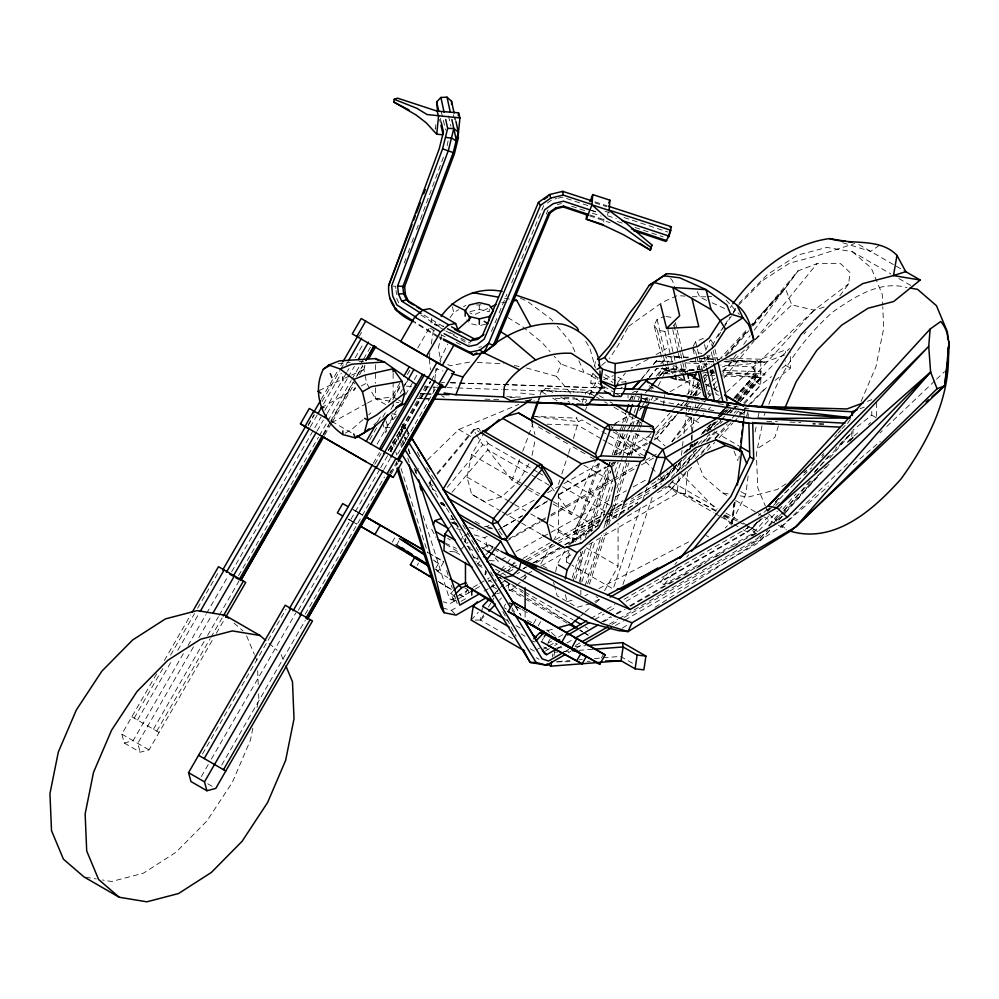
<?xml version="1.0" encoding="UTF-8"?>
<svg xmlns="http://www.w3.org/2000/svg" width="999" height="999" viewBox="0 0 999 999"><rect width="100%" height="100%" fill="white"/><g stroke="black" fill="none" stroke-linecap="round" stroke-linejoin="round"><path stroke-width="0.75" stroke-dasharray="5 3.75" d="M744.48 403.908L760.739 385.002L760.763 359.203L785.589 349.925L785.601 353.022M849.862 441.071L852.996 437.587L852.971 430.07L871.765 415.134L871.777 408.966M876.647 416.408L876.672 402.51M734.977 397.952L753.196 376.685L753.258 367.033L720.754 365.035M468.718 592.832L468.731 590.134M481.718 565.821L477.772 563.723L478.009 556.381M748.026 418.394L748.363 413.786M603.671 221.79L603.896 218.856M435.839 124.638L435.414 129.133L433.279 127.01M433.641 391.521L434.103 386.975M434.865 379.383L435.939 368.756L443.044 370.929M839.822 295.804L848.725 283.816L849.937 272.427L840.434 263.574L816.957 263.674L798.039 270.891L751.947 325.549M678.945 476.773L677.01 493.643L588.186 544.93M679.832 469.105L680.719 461.438M681.43 455.307L682.317 447.639M682.492 446.103L683.016 441.508M683.903 433.841L686.375 412.362M686.563 410.826L688.323 395.492M688.498 393.968L690.097 380.157L694.218 380.157M715.821 511.301L685.239 493.643L688.074 469.105M688.786 462.974L689.66 455.307M690.371 449.175L694.093 416.97M695.154 407.767L695.504 404.695M696.565 395.492L698.338 380.157M731.78 525.274L733.728 503.646M738.86 459.178L739.21 456.106M743.281 420.829L743.818 416.233M743.993 414.697L744.879 407.03M731.967 523.738L734.44 502.272M743.818 420.991L744.879 411.788L739.497 414.897M485.601 574.837L485.951 571.915M600.199 388.623L590.746 383.166L591.633 376.198L592.956 373.876M663.436 405.444L664.785 394.767M735.177 501.898L732.816 520.292L725.361 527.884M724.138 515.284L732.816 520.292L745.754 494.443L748.239 475.137M484.927 574.762L485.614 570.167M485.789 574.313L486.238 571.253M512.787 638.698L480.544 620.079L481.443 613.96M481.668 612.424L482.342 607.842M508.266 588.236L508.941 583.641M552.347 656.955L552.809 653.883M553.995 655.844L554.67 651.248M429.233 357.517L429.92 352.997M431.318 343.956L433.391 330.407M430.956 323.002L432.043 316.87M447.115 145.779L448.151 140.522M252.847 728.209L250.449 740.084L232.417 782.229L206.93 820.953L176.161 852.135L143.357 873.213L111.638 881.505L102.422 879.982M257.03 707.429L258.828 698.526L258.579 692.344M691.008 394.98L694.018 380.082M692.045 411.713L693.531 404.345M695.316 395.492L698.001 382.23M755.094 431.968L756.293 426.011M758.091 417.07L759.003 412.599M762 425.761L756.355 453.783L757.791 487.899L765.296 505.881M532.03 455.394L535.389 438.898M555.656 571.715L557.18 564.248M500.986 511.188L471.628 494.23L467.033 477.047L471.628 454.595L484.215 432.779M429.757 486.201L430.644 482.33L429.108 482.842L438.411 497.927L439.135 500.586M594.43 366.059L595.479 361.713M441.583 335.052L438.236 348.351L440.884 360.751L438.998 364.722M747.964 411.813L746.64 416.271L737.262 410.864M699.275 383.554L694.842 396.391M778.433 425.849L774.824 437.4L755.918 449.575M369.58 388.299L366.621 383.092L363.886 369.53L365.259 365.222M558.441 484.403L559.89 479.957M561.813 474.038L568.069 454.795M568.543 453.321L570.953 445.916M573.351 438.511L578.384 421.728L576.56 418.156L578.633 412.425M572.315 577.609L580.494 552.472M585.302 537.687L607.916 468.169M608.403 466.695L609.852 462.262M612.25 454.857L619.467 432.679M619.954 431.193L625.724 413.449M630.057 400.137L631.505 395.704M573.139 580.781L582.754 551.198M588.536 533.441L609.228 469.842M614.035 455.044L627.035 415.109M631.843 400.312L633.279 395.879M575.674 578.883L585.302 549.313M591.071 531.555L610.801 470.929M611.288 469.443L613.686 462.05M616.096 454.657L623.314 432.467M623.801 430.994L628.608 416.208M633.903 399.937L635.352 395.504M579.258 581.693L592.245 541.758M597.527 525.486L612.437 479.632M614.847 472.24L618.206 461.888M620.616 454.495L627.347 433.791M629.27 427.872L633.603 414.56M634.09 413.087L635.526 408.641M638.411 399.775L639.372 396.815M582.03 581.468L595.504 540.059M603.209 516.396L613.311 485.339M616.196 476.461L621.977 458.716M622.452 457.242L630.157 433.578M630.631 432.092L632.08 427.659M632.554 426.186L634.964 418.781M585.102 585.776L601.46 535.476M603.858 528.084L607.717 516.246M616.858 488.149L626.485 458.566M626.96 457.08L634.665 433.416M637.549 424.538L638.998 420.104M644.767 402.347L646.69 396.441M587.637 583.878L603.995 533.591M606.405 526.186L627.097 462.587M629.507 455.194L638.161 428.571M638.648 427.085L640.097 422.652M646.353 403.421L647.789 398.976L650.062 397.702L648.126 403.621M589.447 584.065L606.293 532.305M608.691 524.912L628.895 462.787M631.293 455.394L639.959 428.771M640.434 427.285L641.882 422.852M570.641 564.41L566.645 562.112L570.591 550.274M573.064 542.869L599.675 462.949M640.297 507.579L613.199 588.985L571.965 565.184M642.769 500.174L647.202 486.863M566.645 562.112L566.645 557.355L569.13 549.974M571.603 542.594L598.863 461.401M622.914 584.552L652.147 497.452M655.119 488.598L658.591 478.271M537.974 400.462L539.522 396.153M540.034 394.717L541.583 390.422L545.766 388.386L590.034 390.297L598.064 394.93M582.242 402.385L585.864 392.345L590.034 390.297L591.246 394.093L595.254 396.403M538.836 400.562L541.933 391.945L545.766 388.386L553.783 393.019M585.551 409.877L586.588 407.005M404.258 262.987L405.869 258.616M408.029 252.797L409.64 248.426M411.8 242.607L414.498 235.327M416.645 229.508L418.269 225.137M420.417 219.318L444.667 153.809M519.905 484.852L511.963 480.257L520.017 458.529M522.702 451.286L532.904 423.763M570.854 393.406L556.381 376.311L560.976 364.036L554.083 356.181M618.643 517.395L623.126 505.919M607.429 214.723L608.566 211.863M688.523 411.663L691.97 403.334M491.446 331.456L494.405 324.3M495.005 322.877L496.79 318.581M499.163 312.874L506.88 294.28M511.638 282.842L543.706 205.644M546.253 214.236L548.026 209.952M703.046 368.094L709.577 352.834M712.549 345.891L715.521 338.961L723.9 326.211M764.085 415.447L765.271 412.662M768.83 404.345C781.618 368.619 804.357 337.35 832.542 312.188C853.87 297.265 879.807 280.02 907.017 287.575M697.339 369.98L702.16 358.703M705.781 350.249L710.014 340.397M704.557 367.707L711.238 352.11M861.076 401.461L875.936 366.758L883.678 328.459L882.766 306.743M553.046 503.971L571.59 514.685L595.716 460.027M439.847 360.539L447.652 344.093M431.443 380.631L438.361 366.046M651.523 389.36L652.909 386.576M658.428 375.424L661.887 368.456L697.639 369.63M653.358 395.804L651.286 399.987L647.377 397.727L645.017 401.586M658.204 386.051L665.796 370.716L687.562 371.428M585.252 402.872L586.613 400.237M589.335 394.967L598.189 377.822L560.976 364.036M673.613 325.961L674.812 323.651M663.623 365.759L654.083 325.199L657.117 319.443L664.585 316.246M693.206 346.278L695.629 341.67L703.096 338.474L704.17 343.007M600.112 521.253L577.247 534.453L573.326 532.205L610.102 462.437M614.422 454.233L626.098 432.505M577.247 534.453L610.401 471.528M613.286 466.058L615.459 461.963M619.055 455.119L632.379 430.894M627.734 327.797L618.281 345.055L609.54 358.516M435.864 568.206L438.524 563.349L433.429 560.027M558.441 493.556L558.441 531.718L540.471 564.485L547.09 568.319M604.595 590.721L618.081 566.158L618.081 523.414M396.953 544.517L398.976 540.859M504.183 606.48L505.531 604.045M538.174 626.048L540.859 621.178M392.307 542.17L395.666 536.126M533.528 623.701L536.875 617.657M590.746 383.166L598.164 383.204L599.475 380.881M323.651 434.69L329.021 425.237M329.795 423.888L353.596 382.018M357.442 375.274L362.812 365.821M390.372 473.214L396.516 462.412M308.142 424.862L314.048 414.622M359.303 336.226L361.513 332.38M156.606 673.888L121.828 734.14L124.238 743.006L140.185 752.21L149.038 749.887L213.237 638.698M417.744 348.027L429.657 327.347M201.361 776.523L208.304 764.472M435.739 569.492L438.436 571.041L443.793 561.738L431.73 554.77M542.12 640.521L543.493 638.136M601.361 658.029L603.658 654.033M164.348 660.489L190.647 614.934M134.178 718.106L162.812 668.531M170.554 655.132L194.543 613.598M197.64 608.241L219.305 570.729M321.291 399.238L337.6 370.991M340.709 365.609L342.27 362.912M137.5 720.029L171.541 661.063M177.735 650.349L199.388 612.837M308.079 425.686L314.298 414.935M322.065 401.473L339.935 370.542M340.709 369.193L343.818 363.811M310.264 426.948L317.257 414.835M323.476 404.071L341.346 373.127M346.004 365.047L347.552 362.362M183.366 653.596L133.092 740.684L124.238 743.006M188.012 645.566L205.806 614.747M206.581 613.411L228.247 575.899M231.668 571.728L314.011 429.12M314.785 427.772L320.991 417.02M324.875 410.289L341.196 382.03M344.305 376.648L346.628 372.615M347.402 371.266L348.963 368.581M355.169 357.817L363.723 343.019M317.12 430.906L323.339 420.154M327.222 413.424L347.415 378.446M348.189 377.098L354.408 366.346M193.444 646.915L137.762 743.343L140.185 752.21M198.851 637.537L211.239 616.096M238.524 575.686L318.531 437.112M319.305 435.776L327.073 422.315M327.847 420.966L351.149 380.607M351.935 379.27L359.702 365.809M360.477 364.46L362.812 360.427M363.586 359.091L370.579 346.978M323.064 434.34L330.057 422.24M330.831 420.891L353.359 381.88M356.468 376.498L362.687 365.734M153.446 729.233L204.508 640.796M207.605 635.439L218.431 616.683M219.206 615.334L239.323 580.506M324.6 435.239L331.593 423.126M332.367 421.778L354.895 382.767M359.553 374.7L364.985 365.272M156.768 731.143L210.152 638.698M210.926 637.362L222.527 617.257M216.333 633.329L224.85 618.593M377.772 421.341L381.618 414.685M388.536 402.697L400.062 382.729M369.717 439.772L376.635 427.784M382.779 417.145L386.613 410.489M392.757 399.837L401.211 385.202M407.355 374.55L410.427 369.23M390.909 409.39L393.981 404.071M400.124 393.419L402.435 389.423M403.196 388.099L407.043 381.443M377.135 444.043L396.353 410.776M405.569 394.817L417.107 374.85M202.485 753.958L286.026 609.253M373.264 463.324L379.47 452.559M374.812 464.223L381.031 453.459M388.436 450.574L427.659 382.729M211.388 759.115L295.741 613.074M298.389 610.252L379.957 468.993M380.731 467.644L389.273 452.847M390.047 451.498L430.444 381.543M390.372 451.685L430.344 382.492M383.853 469.43L390.06 458.666M305.244 614.21L384.478 476.985M397.677 454.108L437.3 385.502M389.797 472.864L391.346 470.179M221.716 765.072L305.269 620.367M391.321 473.763L397.54 462.999M417.157 565.471L418.531 563.099M528.896 463.736L518.543 481.655L501.373 496.903L484.215 501.473L471.628 494.23M459.465 594.393L463.474 596.715L467.619 589.522L464.972 587.924M557.942 562.912L565.646 549.587M548.176 642.419L550.249 638.823M367.445 403.072L375.487 398.713L393.569 397.127L401.011 384.303M460.564 540.609L462.862 536.7L460.189 535.164M475.174 620.067L480.544 620.079L483.691 614.86M488.436 607.03L490.796 603.121M491.583 601.81L493.956 597.902M388.211 450.437L430.369 381.506M626.885 431.218L629.245 427.347M630.032 426.061L634.765 418.331M639.497 410.601L641.071 408.029M641.857 406.743L644.23 402.872M633.166 429.607L635.526 425.749M636.313 424.45L638.686 420.591M647.352 406.418L649.712 402.56M508.291 571.191L510.839 567.32M511.688 566.021L514.235 562.137M717.931 336.513L723.064 328.696M723.913 327.397L731.618 315.672M732.479 314.373L735.901 309.166M847.564 423.464L850.911 418.369M730.281 307.605L731.98 305.02M724.737 324.937L729.769 317.295M733.129 312.2L735.639 308.379M450.074 317.545L453.646 312.612L458.591 309.69M752.896 325.986L785.264 288.124L798.039 270.891L753.808 330.731M671.815 441.67L690.247 416.733M696.69 408.017L699.45 404.27M707.742 393.057L709.59 390.559M713.274 385.577L716.957 380.594M723.413 371.865L736.313 354.408M743.681 344.443L750.124 335.714M656.355 376.099L662.637 367.682M648.763 390.734L651.448 387.125M659.527 376.298L664.909 369.093L672.951 373.726M449.175 528.309L451.81 524.812M452.684 523.638L454.433 521.303M610.514 430.382L613.036 427.097M613.873 425.999L616.395 422.714M511.963 480.257L487.837 449.787L486.451 445.591L488.074 443.494L484.977 438.474M672.102 441.883L694.617 414.185M695.591 412.987L698.526 409.365M699.512 408.166L703.421 403.346M704.395 402.147L707.342 398.539M708.316 397.327L710.277 394.917M714.185 390.109L717.12 386.488M723.975 378.059L754.32 340.734M755.294 339.535L816.957 263.674M617.682 382.492L625.474 372.977M641.982 378.296L649.537 369.093M653.321 364.485L658.666 358.241M768.581 516.108L752.909 533.354L664.123 584.615L660.202 582.355L668.056 572.814M674.924 564.46L676.885 562.075M664.123 584.615L678.845 566.72M686.688 557.18L688.661 554.795M640.509 380.232L649.063 369.892M653.821 364.148L658.578 358.404M636.138 393.107L638.036 390.809M649.412 377.06L656.056 369.031L658.678 368.244M404.37 384.877L407.367 381.281M429.108 482.842L431.081 480.482M436.988 473.414L473.389 429.795L478.771 428.421L480.319 430.931M437.525 474.075L474.925 429.283L478.933 431.605M447.265 487.312L482.717 444.855L486.451 445.591M452.035 492.27L487.837 449.787L530.606 474.475M649.225 377.572L656.905 368.456M660.739 363.898L666.508 357.068M654.083 439.96L656.768 438.411L678.808 412.275M679.807 411.076L682.816 407.517M683.816 406.331L686.825 402.759M692.831 395.641L699.849 387.325M703.858 382.567L706.855 379.008M710.863 374.25L713.873 370.691M725.898 356.431L747.939 330.294M647.015 391.059L650.749 386.663M645.329 393.069L648.239 389.622M659.914 375.861L666.932 367.657M660.389 375.349L667.157 367.407M662 488.673L670.092 484.016L673.126 480.457M685.252 466.246L701.41 447.29M706.468 441.371L714.547 431.893M730.719 412.937L732.742 410.564M733.741 409.378L736.775 405.831M740.821 401.086L761.026 377.397L756.231 374.9L723.713 372.677M615.434 454.92L647.964 436.788L656.768 438.411L679.02 412.375M685.102 405.269L687.125 402.909M693.194 395.804L700.274 387.525M710.389 375.686L714.435 370.954M729.62 353.209L748.838 330.719M681.318 460.576L665.122 479.483L631.393 498.938M697.514 441.67L692.457 447.577L698.688 440.696M706.63 431.031L713.711 422.764M720.803 414.485L724.849 409.765M725.861 408.579L728.908 405.032M676.148 472.977L696.353 449.388M701.41 443.494L709.49 434.066M717.582 424.625L722.627 418.731M728.696 411.65L730.719 409.303M737.786 401.036L754.969 380.994L755.032 361.501L760.763 359.203L729.932 358.329M444.543 330.169L434.315 324.375L437.262 320.966M627.36 516.233L665.122 494.43L670.354 490.147L687.624 470.067M700.823 454.707L709.964 444.068M715.034 438.161L727.222 423.988M732.304 418.082L735.351 414.535M736.363 413.361L738.398 410.989M768.581 525.649L778.758 513.836M782.829 509.115L796.053 493.768M814.36 472.527L824.525 460.726M825.549 459.54L828.596 456.006M624.088 617.444L757.617 540.347L764.322 533.478M773.526 522.864L782.729 512.262M783.753 511.076L810.326 480.432M829.757 458.029L851.223 433.279L835.489 448.351M757.292 522.077L751.148 529.145L625.724 601.573M767.532 510.302L769.58 507.942M681.493 460.676L665.122 479.483L660.938 478.733L650.137 484.977M694.804 445.404L698.9 440.696M715.284 421.903L707.092 431.306L715.871 422.415M719.38 417.195L722.452 413.673M723.476 412.5L725.524 410.152M735.764 398.401L756.231 374.9L753.258 367.033M449.662 551.386L455.419 551.997L457.355 549.787M464.148 542.007L466.096 539.785M498.014 573.251L499.962 571.028M500.924 569.917L505.781 564.373M506.755 563.261L510.639 558.816M658.641 483.216L672.502 468.294M688.848 449.75L694.979 442.782M703.146 433.504L711.325 424.225M718.468 416.108L724.6 409.153M725.624 407.992L728.683 404.52M733.79 398.713L753.196 376.685L756.231 374.9M624.875 620.079L755.706 544.542L760.177 540.884L770.466 529.27M778.708 519.992L784.889 513.024M785.913 511.863L819.892 473.563M824.013 468.931L826.073 466.608M847.701 442.232L851.822 437.587L858.915 431.98M656.98 432.43L673.538 413.811M680.781 405.656L683.878 402.172M690.084 395.179L699.4 384.715M704.57 378.896L706.643 376.561M710.776 371.915L712.849 369.58M725.262 355.619L748.026 330.02M752.16 325.362L785.264 288.124L791.745 304.87L814.16 310.165L825.261 306.743M760.177 540.884L770.604 529.27M778.945 519.992L830.044 463.124M660.938 478.733L667.157 471.853M683.753 453.509L692.045 444.33M702.409 432.867L708.628 425.986M720.029 413.374L724.175 408.791M725.212 407.642L728.321 404.195M734.54 397.315L753.196 376.685M684.515 452.884L691.832 444.83M701.248 434.465L710.651 424.113M717.969 416.059L721.116 412.599M722.152 411.451L726.335 406.843M734.702 397.639L814.16 310.165L848.725 283.816M676.748 464.847L662.112 480.944L635.214 496.466M708.091 430.357L715.409 422.302M720.629 416.558L723.763 413.111M724.812 411.963L726.897 409.665M736.3 399.313L761.375 371.715L722.514 370.442M671.253 477.447L696.328 449.862M703.646 441.808L709.914 434.915M720.366 423.414L722.452 421.116M729.769 413.074L731.855 410.764M732.904 409.615L736.038 406.168M740.222 401.573L765.296 373.976L723.313 372.602M757.354 521.903L749 531.093L660.202 582.355M767.806 510.402L769.892 508.104M775.112 502.36L780.344 496.603M834.677 436.825L836.762 434.528M837.811 433.379L840.946 429.932M841.982 428.771L845.129 425.324M821.865 457.48L823.963 455.182M471.153 620.067L478.296 612.287M492.569 596.74L497.677 591.183M749.025 526.086L746.94 528.384L623.039 599.875M758.466 515.796L760.551 513.511M477.772 563.723L479.795 561.525M485.839 554.957L492.894 547.277L488.723 544.805L482.505 548.588L489.273 552.41M491.545 586.276L493.581 584.065M647.964 436.788L651.136 433.366M655.356 428.783L670.142 412.774M671.203 411.638L674.375 408.204M675.424 407.055L679.657 402.485M687.05 394.48L697.602 383.042M702.884 377.322L706.056 373.888M718.731 360.164L748.301 328.147M749.362 326.998L785.264 288.124M760.239 538.199L767.607 530.194M776.048 521.041L781.318 515.334M782.367 514.185L823.476 469.605M849.837 441.021L852.996 437.587L851.822 437.587L847.577 442.132M670.354 490.147L692.594 466.271M707.417 450.362L714.822 442.407M719.055 437.849L732.829 423.077M733.878 421.94L737.062 418.531M738.124 417.395L743.418 411.713M750.823 403.758L768.019 385.976M760.626 535.264L751.148 544.093M769.105 526.186L779.707 514.822M783.953 510.277L813.648 478.484M661.263 481.056L677.235 463.998M694.268 445.804L697.464 442.395M708.116 431.031L719.829 418.519M726.223 411.7L728.346 409.428M737.936 399.188L754.969 380.994L760.739 385.002L771.403 376.598M686.438 456.793L665.122 479.483L668.106 482.192M698.151 444.318L703.483 438.648M714.135 427.297L720.529 420.492M721.603 419.355L724.799 415.959M725.861 414.822L731.193 409.153M738.648 401.211L761.026 377.397L722.252 373.926M760.751 518.968L751.148 529.145L746.94 528.384L749.213 526.248M768.231 511.063L772.502 506.543M773.576 505.419L789.585 488.461M793.855 483.941L798.126 479.42M804.545 472.652L806.68 470.392M492.007 596.341L495.154 593.019M496.203 591.908L499.35 588.586M500.399 587.487L503.546 584.165M480.544 620.079L484.74 615.659M499.425 600.149L501.523 597.939M680.981 469.13L702.247 446.69M707.567 441.083L717.132 430.994M734.153 413.049L736.275 410.801M743.718 402.947L760.739 385.002M752.035 536.001L756.081 533.666L777.472 511.101M778.533 509.977L783.878 504.333M814.884 471.628L851.223 433.279M396.428 415.996L385.427 427.51L386.825 431.955M454.183 601.223L450.761 593.443L452.759 591.433M738.998 303.284L767.357 274.55L797.602 255.12L826.835 247.44L852.322 251.686L890.908 273.963M738.461 305.257L763.298 280.082L789.797 263.049L815.396 256.356L854.719 243.519M811.85 465.634L815.122 462.312M821.665 455.681L823.838 453.471M460.527 549.875L467.907 542.407M670.092 484.016L673.388 480.694M695.354 458.591L709.627 444.218M715.122 438.686L731.593 422.102M739.285 414.373L741.483 412.162M742.582 411.051L746.977 406.63M748.076 405.532L765.646 387.837M686.163 452.235L694.967 443.406M723.563 414.672L729.07 409.153M737.874 400.312L789.572 348.376M803.87 334.016L806.081 331.805M415.222 471.928L418.569 468.668M427.51 459.965L458.766 429.508L518.818 404.383M629.195 399.825L633.166 395.979M655.456 435.264L676.86 414.797M681.368 410.477L684.74 407.242M685.876 406.168L689.248 402.934M697.127 395.392L700.511 392.157M706.143 386.775L710.651 382.467M711.775 381.381L715.159 378.146M721.915 371.678L748.938 345.816M755.706 339.348L791.745 304.87M762.387 518.369L751.148 529.145L756.081 533.666M775.886 505.444L779.257 502.21M654.982 607.305L781.618 526.498L849.475 461.975M880.007 432.954L882.267 430.794M886.787 426.498L935.414 380.269M936.55 379.195L944.467 371.665M677.522 438.186L703.708 413.648M708.266 409.378L710.539 407.242M718.518 399.775L720.791 397.639M726.485 392.307L814.16 310.165M763.973 512.425L767.382 509.228M775.336 501.785L779.882 497.527M784.427 493.269L811.688 467.732M569.455 544.905L580.831 534.827L601.81 518.918M508.966 590.397L511.963 589.572L515.384 586.563M516.52 585.564L527.922 575.524M580.719 615.983L584.14 612.961M585.277 611.962L590.983 606.942M595.541 602.934L600.099 598.913L596.128 596.628M597.177 369.368L600.549 366.408M601.673 365.422L607.292 360.489M363.024 419.68L351.798 429.37L345.392 433.067M368.643 414.847L370.891 412.912M781.618 526.498L828.608 485.964M853.271 464.685L880.294 441.383M373.888 424.787L378.696 420.816M775.112 380.369L790.509 368.219L790.471 352.747M868.368 424.5L870.741 422.627M782.067 368.206L785.626 365.397L785.614 360.764M609.228 513.299L621.565 503.933M628.458 326.473L662.499 302.235L677.509 295.542L684.952 296.129M547.365 203.059L552.235 199.6L556.618 198.551M879.445 245.267L870.678 251.411L841.195 242.257M529.22 400.986L531.818 399.263M786.038 483.828L777.21 489.498L747.989 497.127L738.998 495.641M803.696 472.477L806.218 470.866M622.352 628.134L627.572 624.8M463.536 306.768L466.009 305.307M648.189 359.253L631.043 368.082M656.068 354.645L666.595 348.489M474.213 534.865L484.74 537.749L487.437 536.176M503.558 526.735L522.377 515.721M535.814 507.842L547.914 500.761M558.666 494.468L605.694 466.92M611.076 463.773L613.761 462.2M627.197 454.333L648.701 441.733M319.156 390.597L343.306 378.758M321.228 407.679L351.785 390.996M331.631 422.764L366.109 403.796M632.467 392.744L634.727 391.446L639.298 392.145M614.785 423.638L631.156 414.185M640.334 408.891L644.58 406.443M645.716 405.781L648.401 404.233M653.783 401.123L657.991 398.701M669.929 391.808L694.218 377.784M498.276 529.807L502.31 527.484M503.646 526.71L522.452 515.859M534.54 508.891L547.976 501.148M558.716 494.955L609.752 465.522M611.101 464.735L615.122 462.412M628.558 454.67L648.701 443.057M719.292 417.045L721.977 415.497M727.347 412.4L731.368 410.077M423.201 515.734L449.438 598.701L451.498 599.75L467.719 590.384M473.126 587.262L478.521 584.14M479.882 583.354L489.335 577.884M501.498 570.866L509.602 566.171M510.951 565.397L516.358 562.275M523.114 558.366L550.137 542.757M555.544 539.635L605.544 510.739M613.648 506.056L623.101 500.586M573.326 532.205L604.27 514.335M611.001 510.452L621.765 504.233M469.817 592.232L449.587 603.908L443.206 601.76M475.212 589.123L480.606 586.001M488.411 581.468L491.396 579.77M500.549 574.462L503.246 572.902M504.595 572.127L518.381 564.198M526.173 559.677L553.446 543.956M558.553 540.983L604.695 514.36M610.089 511.251L622.227 504.233M508.853 571.865L512.912 569.53M527.772 560.938L556.156 544.555M557.504 543.781L602.11 518.031M607.517 514.91L661.563 483.703M461.176 601.261L467.782 597.452M606.843 517.37L649.887 492.519M442.47 607.954L451.498 610.314L458.241 606.418M491.97 586.95L494.667 585.402M522.989 569.043L527.035 566.708M533.778 562.812L559.403 548.014M564.797 544.905L597.165 526.211M605.257 521.54L637.624 502.859M500.749 583.204L504.807 580.869M516.97 573.851L519.667 572.29M535.889 562.924L561.563 548.101M568.319 544.193L592.644 530.157M604.807 523.126L629.133 509.09M657.517 492.694L668.331 486.463L716.67 510.789M495.179 592.544L497.877 590.983M505.969 586.313L511.363 583.191M520.804 577.747L526.198 574.625M527.547 573.851L532.942 570.741M541.033 566.058L568.006 550.486M566.645 557.355L573.376 553.471M536.85 649.6L539.547 648.051M547.627 643.381L551.66 641.058M558.391 637.175L563.786 634.065M590.721 618.518L601.485 612.3M606.88 609.19L614.959 604.532M542.12 649.862L547.514 646.74M548.863 645.966L554.358 642.856M594.705 619.48L604.145 614.035M609.54 610.913L616.283 607.017M545.491 650.898L549.45 648.613M554.745 645.554L557.38 644.03L555.369 643.256M601.348 622.152L610.814 616.683M616.221 613.561L622.976 609.665M629.732 605.756L756.767 532.417M557.454 648.438L561.513 646.091M566.908 642.969L573.676 639.06M603.396 621.89L611.5 617.207M616.907 614.085L625.012 609.39M630.419 606.268L660.152 589.098M661.5 588.311L691.221 571.141M696.628 568.019L706.093 562.549M715.546 557.08L723.651 552.397M733.116 546.928L738.523 543.806M609.452 624.125L617.569 619.442M618.918 618.668L758.116 538.299M564.747 651.71L568.793 649.375M575.536 645.479L579.845 642.981M611.95 624.45L618.968 620.404M568.231 652.784L570.928 651.236M576.323 648.114L583.066 644.218M615.434 625.536L623.526 620.866M509.015 538.736L540.109 520.879M541.47 520.104L545.516 517.769M550.924 514.66L611.775 479.732M613.124 478.958L637.462 464.985M645.579 460.327L650.986 457.217M652.335 456.443L656.393 454.108M484.09 591.158L488.136 588.836M489.485 588.049L494.867 584.952M523.176 568.643L525.874 567.095M532.617 563.211L559.565 547.677M564.959 544.567L598.651 525.162M605.394 521.278L637.737 502.647M491.421 549.625L488.723 551.161L483.029 550.012M506.293 541.233L540.097 522.14M541.446 521.378L545.504 519.08M550.911 516.033L613.111 480.906M614.472 480.144L634.752 468.693M641.508 464.872L653.683 458.004M484.39 526.673L486.625 526.648L489.335 525.137M506.968 515.322L535.439 499.463M547.639 492.669L558.491 486.625M563.911 483.603L600.511 463.224M501.061 559.79L506.505 556.793M516.046 551.535L541.933 537.262M543.294 536.513L610.039 499.7M615.484 496.69L626.385 490.684M633.191 486.925L648.176 478.671M464.173 535.988L468.131 533.878M361.226 385.976L366.621 383.092M584.977 595.766L587.737 594.33M598.788 588.598L691.32 540.534M594.892 601.485L599.038 599.338M684.365 374.513L677.734 372.115L669.33 371.403L665.384 373.264L663.973 367.257M487.774 308.479L474.013 314.947L469.867 312.874M344.68 378.146L350.174 375.686M351.548 375.075L363.886 369.53M654.083 325.199L657.354 330.169L664.909 331.443L668.668 329.857M527.397 400.799L530.257 399.6M603.758 379.67L613.336 375.674M784.627 354.932L765.621 362L722.252 366.833M867.407 401.323L871.79 399.7M860.089 408.678L864.235 407.13M496.965 593.693L499.975 592.869M547.614 630.581L555.107 628.533M655.207 362.187L658.828 361.226L672.789 361.263M567.182 601.585L575.374 599.388M590.746 603.646L577.097 607.305L557.18 595.804L554.62 586.251M478.771 428.421L473.389 429.795L475.724 433.554M558.091 198.202L562.474 197.153L588.861 205.881M557.417 204.545L561.45 203.571M489.273 309.053L489.273 311.775L479.27 309.403L469.33 311.775L469.33 309.053M480.731 325.349L487.849 323.639M478.621 347.315L481.368 346.728M469.63 362.088L450.087 365.721L443.506 362.162M501.76 302.809L506.231 302.073M702.122 369.081L661.85 373.576L672.702 373.988M595.604 369.218L601.573 368.619M621.54 382.167L626.023 381.718L616.57 376.273M338.211 363.511L350.174 362.412M359.153 361.601L363.636 361.188M556.655 648.064L564.323 647.427M575.049 646.54L585.776 645.654M557.692 661.588L569.954 660.576M579.158 659.815L582.217 659.552M594.48 658.541L619.018 656.505M705.731 296.828L692.394 296.703M707.205 296.703L711.613 296.353M554.557 652.235L557.604 651.997M563.698 651.535L571.316 650.948M578.933 650.361L592.644 649.3M476.535 304.982L481.056 304.845M556.181 661.912L573.176 661.6M587.087 661.35L590.172 661.288M685.239 493.643L677.01 493.643L668.319 484.765M689.859 361.313L716.233 361.388M723.988 361.413L755.032 361.501L725.823 359.89M690.721 361.788L715.684 361.863M725.049 361.888L765.621 362L725.436 359.765M389.91 427.547L385.427 427.51L387.063 430.169M688.311 357.155L668.269 356.581L688.411 357.729M703.721 357.592L722.227 358.117M484.927 399.163L498.876 399.6M525.212 400.424L534.315 400.861M546.803 424.2L577.684 425.187L601.735 439.073M710.077 370.042L713.186 370.142M710.876 372.19L713.985 372.302M422.277 398.688L417.632 398.526L422.377 398.701M423.838 398.738L431.58 399.001M766.67 421.328L777.547 421.69M789.984 422.102L800.861 422.452M450.224 382.704L458.004 382.967M459.565 383.029L598.089 387.749M599.637 387.799L607.429 388.062M616.758 388.386L622.989 388.599M441.458 382.455L444.555 382.555M450.761 382.767L458.504 383.042M460.052 383.092L597.964 387.837M599.512 387.887L607.255 388.161M616.558 388.474L622.752 388.686M406.493 386.176L412.724 386.401M424.3 386.85L437.674 387.262M447.04 387.587L456.88 387.987M457.954 387.974L501.848 389.548M503.171 389.548L595.179 392.757M615.072 393.481L621.278 393.693M420.179 393.643L424.837 393.793M425.674 393.868L432.604 394.068M506.78 396.69L521.091 397.103M555.232 398.276L586.313 399.463M423.938 398.763L430.931 399.001M703.696 375.187L714.535 375.599M722.289 375.899L761.026 377.397M420.679 393.656L425.299 393.856M426.835 393.918L431.456 394.118M510.014 397.427L517.707 397.752M532.292 416.233L576.56 418.156M477.335 362.475L503.571 363.811M667.432 356.68L687.412 357.779M699.7 358.454L719.68 359.553M700.711 358.391L719.392 359.478M658.828 361.226L672.752 362.075M685.139 362.837L711.463 364.46M392.944 286.101L395.629 286.276L395.904 289.061M694.293 370.666L660.227 368.344L688.136 370.879M709.777 371.728L714.422 372.04M563.96 397.09L574.712 397.964M713.448 394.106L707.841 393.631L702.959 372.852M703.646 372.265L708.303 372.677M709.852 372.814L714.51 373.226M451.498 599.75L456.031 600.162M489.31 560.451L498.339 561.301L492.994 555.656M520.641 393.069L535.277 394.543M535.364 416.608L578.384 421.728L581.918 419.93L600.649 430.731M641.695 398.077L647.789 398.976M696.64 459.94L703.571 476.535L722.489 492.932L729.994 494.168M666.108 316.496L672.177 317.507M85.527 877.172L96.279 878.958M692.594 347.427L695.828 352.385L701.885 353.409M390.172 401.173L375.487 398.713L370.317 389.598M396.054 402.172L398.988 402.659M688.286 398.464L692.831 399.238M694.342 399.5L700.399 400.537M701.91 400.799L704.944 401.323M718.568 403.658L724.625 404.695M726.136 404.957L732.192 405.994M733.703 406.256L738.249 407.03M744.305 408.067L748.85 408.853M699.7 408.229L661.85 401.735L655.656 398.151M701.223 408.479L707.28 409.528M708.791 409.777L714.847 410.826M487.687 527.984L496.765 529.545M504.483 298.214L510.576 299.275M434.315 324.375L443.818 326.198M514.235 365.509L520.304 366.745M526.361 367.969L556.381 376.311M392.182 413.786L396.116 414.66M450.062 518.918L454.533 519.93M476.448 325.012L469.305 323.314L466.833 319.842M486.625 526.648L493.906 528.621M440.696 502.247L443.081 502.897L460.502 530.257M591.358 210.327L595.641 211.701M595.042 201.873L606.78 205.694M591.246 394.093L585.864 392.345L541.583 390.422L541.933 391.945L545.953 394.268M594.904 202.834L606.705 206.693M604.982 211.214L609.378 212.675M624.038 217.52L668.006 232.068M591.383 210.414L595.791 211.875M607.517 215.747L616.308 218.656M571.653 206.219L584.939 210.664M592.32 213.137L601.173 216.096M617.407 221.528L624.787 224.001M635.127 227.46L663.161 236.85M590.109 215.01L606.356 220.442M589.585 215.834L610.064 222.727M468.831 527.26L477.485 530.257M456.718 528.533L461.088 530.119M718.893 395.304L716.246 394.343L710.564 370.192M531.843 640.834L534.852 641.995M636.613 396.016L639.16 397.053M706.63 300.362L699.837 297.29L696.902 290.672M712.075 302.809L728.396 310.177M520.404 298.189L527.26 301.298L551.411 319.318L553.346 321.616M497.115 549.213L499.925 550.511M467.482 546.153L470.242 547.452M492.932 546.815L488.723 544.805L492.769 546.952M445.229 542.994L456.418 548.488M473.189 556.73L478.771 559.477M437.949 337.212L414.785 322.59M439.31 337.887L442.033 339.248M724.962 514.96L737.399 521.216M738.773 521.903L744.305 524.687M745.679 525.387L758.116 531.643L740.696 521.578M435.04 561.588L438.524 563.349M440.971 334.715L445.117 336.8M456.168 342.395L461.688 345.179M438.111 336.201L414.335 321.69M439.498 336.9L442.257 338.299M449.862 332.505L455.344 335.314M460.826 338.137L470.404 343.082M443.406 326.586L422.352 314.161M494.118 547.677L499.512 550.549M514.248 605.419L523.788 610.501M527.26 620.229L532.717 623.139M516.421 606.718L527.335 612.549M441.683 395.854L444.368 397.29M440.134 503.321L445.616 506.306M440.859 502.672L444.917 504.957M445.816 330.881L469.168 344.405M490.634 553.184L494.692 555.469M464.935 587.986L467.619 589.522M451.948 522.09L457.18 525.087M447.627 538.411L450.287 539.935M359.64 513.324L352.897 509.44L356.868 511.738M358.204 512.499L362.212 514.81M427.572 552.422L443.793 561.738M348.863 519.505L356.83 524.1M858.803 244.555L894.954 265.434M896.303 266.209L904.395 270.879M898.888 278.571L910.863 285.477M785.626 365.397L790.509 368.219M871.765 415.134L876.647 417.957M673.813 365.534L685.876 372.49M705.968 384.103L711.338 387.187M712.674 387.962L718.031 391.059M704.982 384.003L708.978 386.301M714.16 389.298L718.281 391.683M678.309 376.823L683.666 379.92M685.014 380.694L701.086 389.972M707.791 393.843L710.464 395.392M726.548 404.67L729.22 406.218M661.887 368.456L665.796 370.716M649.175 385.714L655.381 389.298M686.8 415.834L701.485 424.313M706.83 427.397L713.498 431.243M714.834 432.018L738.86 445.891M605.044 374.675L615.846 380.906M642.769 398.426L645.454 399.975M603.446 377.023L612.899 382.467M621.003 387.15L625.049 389.485M591.633 376.198L598.376 380.095M598.164 383.204L602.21 385.539M603.558 386.313L614.36 392.557M615.709 393.331L621.103 396.453M599.4 395.704L603.421 398.027M610.102 401.885L612.774 403.434M596.59 397.177L599.275 398.726M604.62 401.81L607.292 403.359M613.985 407.217L643.418 424.213M650.099 428.072L654.12 430.382M740.796 491.583L745.754 494.443M635.014 433.454L648.314 441.133M560.476 396.878L569.842 402.285M722.489 492.932L727.809 496.003M735.788 500.611L757.08 512.899M758.416 513.673L762.399 515.971M763.736 516.745L777.035 524.425M778.371 525.187L786.35 529.807M613.174 431.918L645.092 450.349M552.634 398.126L557.991 401.211M601.985 431.506L643.456 455.444M603.071 439.847L607.08 442.17M608.416 442.932L631.143 456.056M672.352 482.117L717.906 508.429M725.948 513.074L739.347 520.804M723.8 515.909L731.78 520.516M668.331 486.463L713.885 512.762M715.234 513.536L719.255 515.859M720.591 516.633L732.654 523.601M733.99 524.375L738.011 526.698M743.368 529.782L752.759 535.202M538.249 426.848L550.274 433.791M555.631 436.875L567.657 443.818M573.001 446.915L585.027 453.858M590.372 456.943L594.38 459.253M706.231 535.514L708.703 536.95M583.753 465.147L613.111 482.092M567.145 480.694L611.188 506.131M488.074 443.494L532.217 468.981M533.553 469.755L537.562 472.077M538.898 472.852L542.919 475.162M562.425 486.7L616.758 518.069M458.766 429.508L473.364 437.924M531.943 475.249L535.951 477.559M537.287 478.334L550.649 486.051M393.569 397.127L397.34 399.3M398.601 400.025L401.111 401.473M385.564 404.533L375.487 398.713L375.487 384.815M471.628 454.595L527.897 487.05M529.02 487.724L539.91 493.981M553.246 501.685L598.626 527.884M527.859 489.435L538.461 495.554M467.033 477.047L508.416 500.936M509.74 501.71L513.748 504.02M514.71 504.607L525.761 510.951M530.731 513.861L537.4 517.707M549.413 524.637L581.443 543.131M558.441 531.718L575.674 541.67M586.276 547.789L618.081 566.158M502.322 511.963L520.254 522.277M521.59 523.051L541.033 534.303M331.693 421.403L351.923 433.067M428.883 483.279L432.854 485.576M432.142 489.035L436.151 491.358M475.162 521.416L480.507 524.5M441.433 504.12L445.454 506.431M476.535 539.123L492.27 548.214M493.581 548.975L500.137 552.759M481.381 547.252L489.335 551.848M490.659 552.609L494.63 554.907M468.818 548.026L472.827 550.337M495.579 569.28L505.956 575.274M523.513 591.258L499.4 577.335L522.814 592.594M524.862 592.032L573.101 619.88M585.164 626.848L587.849 628.396M455.419 551.997L461.975 555.794M477.709 564.872L484.265 568.668M511.963 589.572L571.59 624M508.778 589.41L523.513 597.914M524.862 598.688L567.744 623.451M579.807 630.406L582.492 631.955M583.828 632.729L589.185 635.826L589.185 633.166M488.374 580.069L492.257 582.317M620.554 656.38L634.802 664.61M492.307 586.388L497.415 589.335M352.747 509.378L357.455 512.087M357.979 512.4L361.913 514.66M503.908 607.579L506.555 609.115M348.064 519.068L351.286 520.929M352.085 521.391L357.842 524.712M435.764 569.492L438.436 571.041M505.407 619.492L508.091 621.041M516.158 625.699L520.192 628.021M521.091 633.915L525.087 636.226M543.718 646.977L550.374 650.824M530.244 648.788L534.278 651.111M536.363 657.717L539.023 659.253M131.856 716.758L159.066 732.479M121.828 734.14L149.038 749.887M207.792 783.803L213.099 786.875M437.05 571.241L447.739 577.522M439.56 582.405L451.498 589.61M438.311 581.48L451.548 589.497M459.503 594.305L463.474 596.715M445.729 544.28L458.416 551.997M451.698 522.252L458.042 526.148M507.954 317.582L522.315 326.473L542.257 342.707L550.137 351.685M575.948 398.738L580.869 401.86M420.929 314.947L441.645 328.271M524.125 593.443L569.667 623.114M580.082 629.894L582.679 631.593M583.978 632.442L589.185 635.826M430.419 328.221L435.614 331.618M454.42 522.24L456.893 523.963M450.761 593.443L453.771 595.754L457.205 603.558M269.143 643.393L277.148 650.299M233.966 623.076L243.107 630.968M852.322 251.686L871.265 268.057L882.242 294.33L882.691 305.195M768.768 514.173L776.56 520.929M781.006 524.787L786.575 529.607M592.682 373.314L597.889 377.997M555.094 635.913L549.825 631.168L546.79 630.007L552.06 634.74M656.768 438.411L665.122 446.004M675.312 467.582L678.558 470.916M679.645 472.015L716.583 509.74M723.101 516.396L730.694 524.163M610.751 425.974L612.924 428.196M614.01 429.295L640.072 455.919M645.504 461.476L657.454 473.676M658.541 474.787L663.973 480.332M491.92 554.532L488.723 551.161L484.74 537.749M451.498 610.314L455.144 614.16M726.048 299.987L739.41 314.448M465.859 582.692L467.794 584.952M557.205 326.223L570.716 342.345L575.112 352.247M670.566 278.421L672.502 280.756L674.5 286.676M499.175 530.968L505.419 539.123M551.56 487.287L554.295 491.033M557.929 496.003L571.59 514.685M400.961 429.345L402.672 431.918M426.685 467.832L435.252 480.656M713.086 343.469L710.664 339.722L712.799 348.801M585.689 341.346L589.71 347.689L595.367 367.769M476.498 434.815L482.717 444.855M403.134 424.013L405.594 427.984M406.406 429.32L409.677 434.627M515.147 605.844L520.879 615.134M403.146 424.238L405.606 428.221M406.418 429.545L409.69 434.852M515.134 606.056L520.866 615.347M400.674 429.245L402.31 431.893M405.569 437.2L407.205 439.86M511.863 609.752L513.498 612.399M396.303 435.527L398.751 439.51M399.575 440.834L402.847 446.153M393.606 440.784L397.689 447.427M403.009 424.338L405.394 428.359M462.762 524.9L480.282 554.395M490.646 571.828L496.216 581.218M512.15 608.029L515.334 613.398M431.668 529.258L436.113 537.499M402.585 424.575L406.281 431.443M407.018 432.817L408.491 435.564M417.332 452.06L420.279 457.567M451.248 515.309L476.323 562.05M502.859 611.538L516.133 636.288M398.726 302.834L396.84 298.801L396.041 290.447M578.883 360.739L583.916 372.053M765.883 507.267L767.607 511.413M693.169 451.648L696.066 458.553M281.169 654.682L283.554 660.376M246.578 635.789L254.32 654.333M254.92 655.756L257.305 661.463M734.015 451.098L737.949 460.726M401.298 426.735L404.195 435.589M404.682 437.062L405.656 440.01M408.554 448.851L410.489 454.757M415.322 469.493L416.77 473.913M399.15 431.855L403.446 444.967M407.742 458.079L409.178 462.45M401.173 426.798L403.996 435.689M404.458 437.175L405.869 441.62M408.216 449.026L410.089 454.957M414.31 468.281L416.183 474.213M446.653 570.529L449.463 579.42M451.348 585.339L452.285 588.299M454.158 594.23L455.569 598.676M391.333 414.985L393.206 420.904M397.427 434.24L398.838 438.686M400.711 444.617L401.648 447.577M386.039 421.004L388.374 428.409M392.595 441.745L395.404 450.636M395.879 452.122L396.815 455.082M401.036 468.419L427.747 552.859M391.046 445.292L392.457 449.737M396.203 461.588L397.14 464.547M382.392 422.365L385.676 432.742M390.359 447.552L391.77 451.998M531.88 423.101L534.94 434.54M565.272 594.705L567.095 601.535M553.533 582.155L554.258 584.89M441.321 111.888L445.629 129.982M714.959 349.238L717.806 361.326M713.149 350.312L715.634 360.901M711.251 351.973L713.686 362.362M704.52 344.518L705.594 349.051M707.005 355.082L709.14 364.148M704.095 356.668L706.568 367.182M695.629 341.67L697.027 347.615M697.377 349.101L702.609 371.366M695.828 352.385L696.54 355.382M696.89 356.88L700.049 370.367M692.956 348.926L697.889 369.967M675.411 322.49L676.835 328.534M677.197 330.045L682.167 351.186M682.529 352.697L684.652 361.75M685.014 363.261L687.15 372.327M673.95 325.062L680.356 352.297M680.706 353.821L685.689 375M672.764 329.757L677.996 352.023M678.346 353.509L680.444 362.412M680.781 363.898L682.879 372.802M667.794 329.832L673.476 353.996M673.826 355.507L677.734 372.115M664.909 331.443L672.677 364.498M673.039 365.996L674.8 373.501M657.117 319.443L667.931 365.459M668.281 366.945L669.33 371.403M657.354 330.169L665.784 366.121M666.133 367.62L668.244 376.611M448.489 115.984L450.886 126.124M439.572 119.48L440.247 122.377M400.986 430.045L402.048 434.565M403.471 440.609L404.183 443.618M453.409 114.673L454.782 120.667M440.384 118.394L441.396 122.877M455.069 117.383L456.043 121.791M452.51 306.793L453.646 312.612M429.383 359.053L430.407 369.842M691.221 417.694L691.882 433.204M691.945 434.752L692.27 442.507M692.332 444.056L692.469 447.165M257.68 670.729L258.316 686.163M627.984 395.279L628.096 398.027M851.81 431.506L851.822 437.587M580.831 534.827L580.831 540.983M580.831 551.76L580.831 582.529M580.831 590.222L580.831 594.842M525.112 574.025L525.112 580.132M525.112 612.2L525.112 618.306M479.27 305.319L479.27 309.403M465.472 538.074L465.472 542.657M393.131 373.414L393.131 399.637M393.131 401.186L393.131 408.903M375.487 364.76L375.487 383.279M823.676 424.051L812.824 423.901L823.663 424.063"/><path stroke-width="1.5" d="M471.74 595.167L471.803 588.399M597.489 359.478L609.54 346.016L629.732 312.999L638.636 301.735L649.263 285.214L666.683 273.726C693.356 274.001 716.97 288.923 737.025 305.269C747.951 313.124 750.973 327.148 753.758 339.56L742.469 348.401L704.72 370.492L672.827 376.548L645.903 379.52L614.747 386.051L615.197 363.586L608.166 361.725L604.657 357.505L599.412 359.915M448.301 529.482L444.792 534.153L443.906 550.761L472.152 567.07M586.625 214.785L586.301 219.168L604.52 225.737L623.289 234.615L650.324 250.15L651.885 244.967L626.523 223.464L609.128 210.439L591.982 204.845L592.744 194.593L609.902 200.175L609.128 210.439M621.278 393.693L641.433 394.393L640.908 401.361L637.549 406.181L586.288 404.395M593.743 397.877C566.221 393.556 538.086 395.829 510.814 400.774L503.546 396.928L504.37 386.526C518.768 364.485 545.142 351.76 571.328 353.309L590.859 366.046L599.812 375.936L601.922 387.687L587.537 405.369L536.7 402.347M491.158 563.836L602.222 623.651L628.046 631.593L792.007 530.144L944.904 385.651C945.466 364.573 955.856 339.46 940.758 321.491L930.156 329.033L928.72 346.341L930.606 372.028L937.074 388.773L795.978 526.76L632.017 622.777L628.046 631.593L618.431 630.631L587.574 622.29L493.531 572.09M931.98 396.79L944.904 385.651L949.05 341.745M458.279 115.809L458.566 112.812L437.15 111.139L397.577 98.152L394.218 99.301L393.893 102.11L416.108 114.997L426.236 122.815L436.738 134.241L442.857 134.728M436.738 134.241L438.524 116.259L437.15 111.139M458.154 135.939L459.94 117.919L458.566 112.812M739.747 451.511L740.271 446.903M740.808 442.307L741.333 437.699M741.695 434.64L742.22 430.032M742.756 425.437L743.106 422.365M740.271 451.66L743.643 422.527M487.162 561.725L487.512 558.816L500.661 541.308L460.614 518.181M625.861 383.017L625.049 389.485L621.103 396.453L613.698 396.416L604.245 390.959M613.698 396.416L614.572 389.448L617.882 383.628M598.501 364.897L602.509 369.143L601.011 380.806L614.747 386.051M737.337 485.039L741.67 451.311L731.755 445.591L715.871 439.847L695.629 447.764L624.038 502.06M608.254 206.169L671.39 226.711L669.093 236.126L665.684 241.421L633.478 230.594M477.26 601.823L473.189 606.256L471.153 620.067L524.388 650.799M587.312 645.529L622.577 642.607L645.903 656.068L643.88 669.854L635.114 668.831L621.078 660.726L550.998 666.158L551.673 661.563M635.114 668.831L637.137 655.057L623.101 646.952L594.168 649.188M732.829 303.721C756.43 272.252 789.185 244.206 829.395 238.586C851.223 245.167 879.732 237.275 896.977 255.382L893.481 275.587L862.761 283.604L830.956 304.033L801.161 334.253L776.498 371.753L761.413 406.968M328.796 365.022L340.209 368.968L353.733 379.433L364.273 375.287L393.131 368.781L401.985 381.331L404.72 393.107L401.985 403.509L373.389 427.435L355.294 437.912L342.819 434.553C321.953 420.679 311.676 392.207 323.351 369.18L328.796 365.022L339.323 360.876L375.487 358.591L384.303 361.95L416.021 384.403L404.87 403.646L395.741 407.729M416.246 317.382L396.815 304.895L392.694 296.029L391.695 285.702L442.582 148.863L447.652 128.384L445.716 119.555M456.043 121.791L458.291 132.08L453.234 152.61L402.984 286.376C402.709 294.143 406.218 302.11 413.861 304.995M451.885 119.543L453.821 128.484L448.389 150.449L397.602 285.989L398.464 294.131L401.698 301.124L421.066 313.349M694.317 378.584L696.728 371.378M565.272 578.921L567.095 569.979L577.097 552.647L590.746 540.559L705.544 453.484L725.786 445.566L741.67 451.311L746.74 463.698M458.529 137.15L454.32 154.046L404.607 286.638L405.432 294.755L408.691 301.735M551.71 540.471L547.115 523.276L551.71 500.824L564.298 479.021L581.443 463.811L598.626 459.19L611.188 466.483L615.784 483.641L611.188 506.131L598.626 527.884L581.443 543.131L564.298 547.702L542.357 535.077M532.342 422.415L531.231 419.742L537.45 401.898M626.211 411.975L628.608 404.583M629.095 414.722L632.454 404.37M635.439 417.307L639.298 405.469M641.058 419.692L645.379 406.381M642.357 421.378L647.165 406.581M648.189 483.903L657.055 457.255L662.936 449.575L717.944 417.819M659.59 475.312L665.534 457.592L662.936 449.575L649.65 441.908M562.449 192.208L562.737 191.358L592.107 200.911M443.394 339.935L473.276 354.92L483.953 352.659L495.604 343.993L550.112 212.924L556.118 208.704L563.236 206.968L563.536 206.119L588.636 214.523M538.311 401.998L532.617 417.782L595.479 454.083L597.065 457.754L600.861 455.831L610.164 430.007L608.628 424.675L572.514 403.833M600.349 460.177L640.496 461.451L644.08 459.652L654.445 431.93L652.909 426.598L615.459 404.97M595.479 454.083L604.807 428.246L608.628 424.675L652.909 426.598L654.445 431.93L610.164 430.007L604.807 428.246L560.664 402.759M644.792 456.218L646.341 451.91M433.266 524.95L434.852 520.629L441.446 518.444M413.511 321.753C397.652 314.66 387.575 303.833 388.636 285.664L439.26 148.751L443.444 131.868L441.396 122.877M388.636 285.664L411.988 224.488M413.661 220.117L415.322 215.747M416.433 212.837L420.329 202.635M423.663 193.893L425.337 189.523M623.676 504.483L640.496 461.451M650.324 250.15L651.885 244.967M589.909 201.773L592.744 194.593M608.766 203.034L609.902 200.175M444.006 393.019L455.856 394.73L462.949 376.985L482.217 352.035L518.906 369.543M563.536 206.119L555.506 208.042L548.788 212.799L493.306 345.429L483.953 352.659L479.857 350.125L469.892 352.285L443.631 338.998M591.246 204.271L563.211 195.105L562.737 191.358L549.5 194.555L538.411 202.422L482.654 335.102L477.01 339.473L470.541 340.871L447.477 328.733M563.211 195.105L550.824 198.039L540.471 205.382L484.19 339.111L476.985 344.692L468.743 346.428L444.105 333.716M784.627 408.641L796.191 381.693L816.72 350.437L841.545 325.262L868.056 308.229L893.655 301.536L920.254 280.032L905.743 271.653L896.977 255.382M667.644 237.25L670.916 230.307L608.953 210.052M748.888 423.201L749.787 456.855L730.868 496.478L679.832 558.503M752.709 422.402L753.708 459.115L734.789 498.738L691.595 551.223M483.953 352.659L488.598 343.381L544.792 209.678L553.296 203.646L563.536 201.199L589.922 209.927M322.877 436.039L240.709 580.544L323.826 436.588M365.884 360.414L374.338 345.554L365.784 360.352M389.011 474.213L305.906 618.144L307.43 619.055L389.61 474.562M398.052 459.702L441.058 384.078L397.565 459.415M454.046 344.88L442.207 365.584L400.599 341.596L414.76 317.058L422.939 309.952L429.845 308.654L455.644 323.551L458.091 330.219M308.878 428.746L300.437 423.826L309.29 408.454L328.621 419.617M356.868 435.926L402.135 462.062L393.281 477.435L376.273 467.657L385.127 452.247M387.038 473.838L395.904 458.466M225.786 770.991L215.759 788.411L206.905 790.733L190.959 781.53L188.549 772.664L285.214 605.219L312.487 620.966L225.786 770.991L198.576 755.281M544.18 636.937L545.554 634.552L586.213 656.73L582.092 663.873L548.151 645.541M561.65 642.382L567.007 633.079M192.195 612.25L218.494 566.695L245.742 582.417L225.624 617.257M356.83 336.501L365.709 321.154M222.64 570.079L305.756 426.136M313.524 412.687L320.517 400.587M343.044 361.576L357.804 336.014M200.162 611.488L224.151 569.954M226.386 572.265L309.49 428.284M318.032 413.486L321.915 406.755M348.326 361.014L361.538 338.137M316.346 432.255L233.242 576.186L229.807 574.225M324.887 417.457L326.448 414.772M358.291 359.615L368.394 342.133M212.787 613.423L234.44 575.899M239.173 579.62L322.29 435.689M368.868 358.554L375.861 346.441M223.301 615.921L243.419 581.081M366.246 441.308L375.462 425.337M403.908 376.074L409.278 366.758M370.916 444.006L387.824 414.722M407.817 380.107L413.961 369.455M379.483 448.951L422.527 374.4M289.373 608.603L372.477 464.66M381.031 449.862L424.525 374.538M204.233 758.541L290.871 608.478M293.107 610.789L376.223 466.808M383.991 453.359L428.259 376.66M428.146 377.684L437.025 362.325M299.962 614.71L383.067 470.779M390.834 457.33L435.114 380.656M206.905 790.733L204.495 781.867L301.198 614.435M438.911 383.891L447.789 368.544M307.43 619.055L390.547 475.099M398.314 461.65L442.582 384.965M223.501 769.667L310.14 619.605M431.605 577.597L410.402 564.772L414.523 557.642L419.905 560.714M541.433 641.72L576.71 660.801L580.831 653.658M304.907 426.448L313.811 411.076M426.323 356.443L440.534 331.943L448.738 324.85L455.644 323.551M508.129 611.488L513.523 602.197L576.885 638.573L605.194 654.919L599.812 664.21L508.129 611.488L571.59 648.126L576.885 638.573M442.894 489.597L473.364 437.924L527.922 401.835M737.025 305.269L742.931 317.757L725.524 329.233L714.897 345.766L703.458 355.569L672.827 363.911L614.959 372.964L602.509 369.143M550.649 486.051L552.297 483.603L550.936 479.795L541.645 464.71L482.792 430.731M531.231 419.742L532.617 417.782M353.733 390.197L355.294 388.012M489.273 320.579L489.273 316.496L493.394 310.751L489.273 304.982L479.27 302.597L469.33 304.982L465.184 310.739L465.184 316.171M604.657 357.505L615.022 343.306L654.058 282.48L666.683 273.726M457.492 513.386L501.635 538.873L505.194 539.847L552.297 483.603M640.097 380.594L632.18 389.585M548.663 488.411L505.194 539.847M648.264 378.708L638.548 389.135L624.55 388.648M651.673 385.564L658.453 377.622M441.171 316.408C454.37 297.178 479.108 286.301 502.147 291.483M795.978 526.76L930.606 372.028L776.86 507.742L618.543 599.238L505.544 553.096M930.156 329.033L768.056 506.131L610.152 597.127M776.86 507.742L928.72 346.341L768.056 506.131L776.86 507.742L787.299 517.232L930.606 372.028M488.861 599.662L482.567 606.306L504.07 618.718M488.936 611.226L495.229 604.582M437.525 110.777L436.65 101.923L440.884 97.465L447.028 97.178L451.536 101.211L454.108 112.974M533.828 638.811L539.76 632.742L543.98 631.093M535.839 640.983L542.757 633.89L545.591 632.804M639.547 381.381L632.055 389.011L624.3 388.748M453.758 590.421L458.741 585.377L465.859 582.692M455.756 593.743L461.738 587.687L467.457 585.551M660.651 304.732L666.595 328.409L679.682 315.746L672.939 287.5L654.058 282.48L649.263 285.214M456.793 330.382L470.566 318.044M485.364 431.768L499.075 419.605M579.57 616.982L571.59 624L558.104 627.709M926.11 401.86L928.458 399.837M364.273 432.729L369.081 428.758M404.72 393.107L376.748 414.96L367.769 420.142L364.423 432.604L355.294 437.912L353.733 433.878M480.931 336.813L483.941 334.478M479.857 350.125L488.598 343.381L493.306 345.429L495.604 343.993M544.33 199.263L547.789 196.803M493.406 344.68C513.211 330.444 537.787 320.941 562.474 324.176C582.155 329.32 599.625 346.853 599.675 367.907M477.01 339.473L479.92 337.587L474.15 338.811L470.541 340.871M753.758 339.56L748.763 324.787L742.931 317.757L730.581 314.048L720.254 320.691L708.89 338.224L697.752 346.391L667.295 354.832L615.197 363.586M396.928 406.593L401.985 403.509M670.154 227.46L671.39 226.711M500.861 551.261L521.103 562.037L630.144 609.502L787.299 517.232M323.351 369.18L329.695 365.522M364.66 418.344L367.769 420.142L365.472 404.408L362.475 391.77L371.366 386.65L401.985 381.331M646.415 451.111L657.055 457.255L665.534 457.592L730.082 420.329M470.866 591.595L473.563 590.034M485.739 597.989L456.056 615.122L444.006 612.674L440.971 607.567L396.915 468.294M657.767 568.006L621.428 588.985L617.307 588.985M566.47 632.504L586.675 620.854M556.955 641.296L559.64 639.735M567.732 635.064L589.31 622.602M524.15 620.441L544.58 653.633L546.64 654.682L556.106 649.213M575.024 638.286L597.989 625.012M563.399 652.484L548.563 661.051L542.12 658.865L514.31 613.736M582.28 641.583L607.904 626.785M401.773 454.058L530.144 662.412L546.64 665.247L565.534 654.345M572.277 650.449L574.974 648.888M584.415 643.443L611.388 627.872M478.696 594.268L459.827 605.132L418.706 479.82M476.885 352.859L473.276 354.92L469.892 352.285M607.317 595.029L681.892 556.306M490.521 307.18L496.028 304.595M340.209 368.968L351.798 364.21L384.303 361.95M937.074 388.773L944.904 385.651M863.024 402.959L846.94 408.953L750.461 406.143M857.317 409.702L851.785 411.75L751.935 406.381L638.548 389.135M905.743 271.653L893.481 275.587L920.254 280.032M504.233 416.808L518.543 412.962L598.626 459.19M401.698 301.124L406.605 299.812L423.751 310.552M465.184 310.739L469.305 316.508L479.308 318.893L489.273 316.496M504.045 577.672L512.2 575.749L519.055 569.243L521.103 562.037L615.546 616.458L632.017 622.777M483.991 351.361L486.838 350.761M513.686 300.836L516.67 300.349L530.731 326.236M398.464 294.131L403.721 293.606L405.432 294.755M321.228 407.679L323.913 407.417M572.839 650.824L577.41 650.474M666.595 328.409L698.776 326.735L692.007 298.476L672.939 287.5L706.106 289.623L726.872 305.02L730.581 314.048M774 423.426L750.024 423.289L637.549 406.181M849.812 418.032L752.697 418.481L640.908 401.361L590.996 399.625M605.631 661.013L621.078 660.726L623.101 646.952L622.577 642.607M546.64 665.247L536.113 662.499L530.144 662.412L523.501 650.037M447.652 128.384L453.821 128.484L458.291 132.08M526.136 402.197L549.388 402.984M552.484 403.084L569.53 403.658M586.575 404.233L606.73 404.92M611.376 405.082L633.079 405.806M439.81 387.387L442.919 387.5M596.453 392.832L610.414 393.319M436.588 394.255L449.063 394.68M434.041 399.113L569.193 403.808M576.96 404.071L583.179 404.295M688.199 374.588L695.941 374.887M600.861 455.831L645.142 457.754M455.856 394.73L503.546 396.928M753.82 423.164L839.472 427.097M757.791 418.356L844.942 423.214M503.059 538.973L505.894 539.16L517.42 559.165M849.824 417.807L753.496 411.501L641.433 394.393M397.602 285.989L404.607 286.638M459.94 117.919L427.11 114.56L416.845 108.292L394.218 99.301M679.02 379.757L683.216 380.107M716.096 401.848L718.893 402.085M548.788 212.799L550.112 212.924M637.137 655.057L645.903 656.068M754.295 406.256L849.849 417.657M664.447 275.874L679.745 277.809L706.106 289.623L711.076 309.515L720.254 320.691L725.524 329.233M445.879 137.412L451.91 138.212L456.531 141.159L453.821 128.484M666.495 393.469L748.913 406.094M662.849 410.027L747.702 423.002M789.185 530.819C833.828 544.917 873.501 509.877 901.036 478.946C928.446 441.046 951.722 395.504 948.088 347.49M829.395 238.586L845.766 241.308M848.738 241.808L851.71 242.295M910.014 288.074L917.507 289.323L936.463 305.694L947.427 331.98L947.764 339.735M265.722 640.434L260.002 635.501L224.825 615.184L197.165 610.601L165.447 618.893L132.617 639.984L101.873 671.153L76.374 709.902L58.329 752.035L49.95 793.606L51.511 830.644L63.424 859.165L83.991 876.922L119.181 897.239L146.828 901.822L178.546 893.531L211.351 872.452L242.12 841.27L267.595 802.534L285.627 760.401L294.018 718.83L292.482 681.768L285.939 666.083M260.002 635.501L232.355 630.918L200.637 639.21L167.807 660.302L137.063 691.47L111.551 730.219L93.519 772.352L85.14 813.923L86.701 850.961L98.614 879.482L119.181 897.239M472.477 292.595L498.376 297.14M513.623 299.812L516.67 300.349M442.582 148.863L453.234 152.61M451.573 373.526L462.949 376.985M603.458 224.725L586.301 219.168L591.982 204.845L607.342 218.606L625.611 228.821L651.286 247.727M622.177 220.604L669.093 236.126M631.455 228.833L666.882 240.684M563.236 206.968L588.111 215.334M515.409 294.93L535.764 301.823L555.769 310.414L576.835 327.397L578.446 329.932M670.891 377.585L674.887 379.033M713.361 401.248L706.718 398.826L700.399 371.865M539.76 632.742L542.757 633.89M516.783 558.254L536.613 567.095M615.546 616.458L519.055 569.243L496.041 556.243M439.647 540.247L443.843 542.307M451.948 303.883L465.734 310.801M408.991 109.94L393.893 102.11M454.458 329.358L459.89 332.205M451.548 326.81L474.15 338.811M509.602 603.071L512.325 604.532M552.297 638.361L579.432 653.059M582.142 654.532L586.213 656.73M605.194 654.919L513.523 602.197M410.402 564.772L431.68 577.472M576.71 660.801L582.092 663.873M434.852 520.629L448.189 528.284M435.664 531.543L444.967 536.888M366.383 517.195L422.465 549.425M366.221 517.12L423.738 550.199M359.652 525.711L427.734 564.885L421.016 560.988M687.212 373.264L700.611 381.006M724.737 394.93L743.493 405.756M694.218 377.784L699.537 380.856M724.799 395.442L743.543 406.268M667.769 393.356L646.353 380.994L648.476 382.817M740.197 446.665L749.537 452.06M749.787 456.855L753.708 459.115M715.871 439.847L725.786 445.566M601.073 381.655L614.572 389.448M422.939 309.952L448.738 324.85M414.76 317.058L440.534 331.943M603.184 461.863L611.188 466.483M502.697 418.356L581.443 463.811M541.608 465.921L564.298 479.021M480.269 432.367L537.787 465.584L541.97 469.38L551.298 484.453M542.357 495.429L551.71 500.824M537.774 517.882L547.115 523.276M317.882 391.333L320.991 393.131M567.182 546.928L577.097 552.647M553.621 541.545L564.298 547.702M442.682 489.273L493.518 518.631L497.689 522.427L506.993 537.512M448.189 498.301L492.332 523.788L501.635 538.873M558.416 564.959L567.095 569.979M322.153 436.401L365.946 461.65M389.273 475.124L393.281 477.435M300.437 423.826L376.273 467.657M444.792 534.153L455.469 540.322M483.504 556.505L487.512 558.816M574.45 620.654L581.143 624.525M569.08 624.225L575.786 628.096M348.064 506.68L342.707 503.583L337.35 512.887L342.707 515.984M365.497 516.733L380.244 525.249L374.862 534.54L360.127 526.036M465.472 562.499L465.472 585.402L493.306 601.46M406.868 552.822L419.667 560.214M572.877 648.663L579.57 652.522M582.242 654.07L599.812 664.21M495.404 604.27L465.472 585.402M524.562 621.103L543.119 631.818L532.829 624.962M533.628 635.789L536.313 637.337M473.189 606.256L509.115 626.997M547.002 663.86L550.998 666.158M235.614 577.559L237.987 578.933M188.549 772.664L204.495 781.867M692.007 298.476L711.076 309.515M518.543 412.962L531.106 420.242M414.523 557.642L429.095 566.445M450.387 579.12L459.665 584.727M438.124 539.647L444.468 543.506M484.178 321.341L487.999 323.738M499.45 330.919L507.08 335.714L535.726 360.002M416.433 306.631L420.304 309.078M639.672 243.244L649.962 249.85M399.488 538.611L424.962 555.194M402.06 547.839L404.607 549.487M407.155 551.148L412.25 554.47M416.084 556.967L427.56 564.435M396.128 544.655L428.009 565.409M394.867 308.978L413.037 320.841M570.966 623.963L577.472 628.196M402.859 540.097L424.513 554.208M375.487 358.591L378.022 360.264M458.741 585.377L461.738 587.687M224.825 615.184L228.247 618.144M618.543 599.238L630.144 609.502M665.534 457.592L674.225 466.471M550.087 195.167L549.5 194.555L550.824 198.039M543.019 650.824L546.64 654.682M555.506 208.042L556.118 208.704M748.676 324.45L750.736 326.673M705.781 397.714L703.895 395.504L698.251 371.466M353.733 379.433L362.475 391.77M538.411 202.422L540.471 205.382M411.313 437.287L514.335 604.52M411.326 437.512L430.944 469.355M443.206 489.273L513.498 603.408M524.95 621.99L535.576 639.235M408.841 442.507L510.227 607.092M404.483 448.801L536.113 662.499M410.976 437.737L412.562 440.422M500.661 541.308L508.329 554.77M389.872 298.164L394.118 305.781M395.542 308.316L396.953 310.864L395.779 308.304M330.344 373.601L331.905 377.597M419.93 486.063L421.341 490.509M398.077 467.507L444.006 612.674L409.165 464.76M555.469 637.262L556.618 641.321M718.156 362.837L727.047 400.574M714.035 363.848L723.101 402.447M706.93 368.681L714.697 401.735M687.499 373.826L688.561 378.359M683.229 374.288L684.627 380.232M675.149 375.012L676.211 379.52M440.934 125.275L442.969 133.978M436.65 101.923L438.686 110.901M440.884 97.465L444.105 112.188M447.028 97.178L450.262 112.088M601.048 383.254L601.922 387.687M852.472 415.522L851.785 411.75L851.797 414.797M599.912 370.991L600.511 378.696M451.536 101.211L451.623 104.196M525.112 587.774L525.112 609.14M479.308 318.893L479.308 324.325M469.305 316.508L469.305 320.592M393.131 368.781L393.131 371.865M342.819 376.898L342.819 380.532M342.819 430.944L342.819 434.553M493.518 518.631L492.332 523.788L497.689 522.427L541.97 469.38L541.645 464.71L537.787 465.584L493.518 518.631M454.033 372.14L445.179 387.512L352.297 333.891L361.188 318.531L454.033 372.14"/></g></svg>
